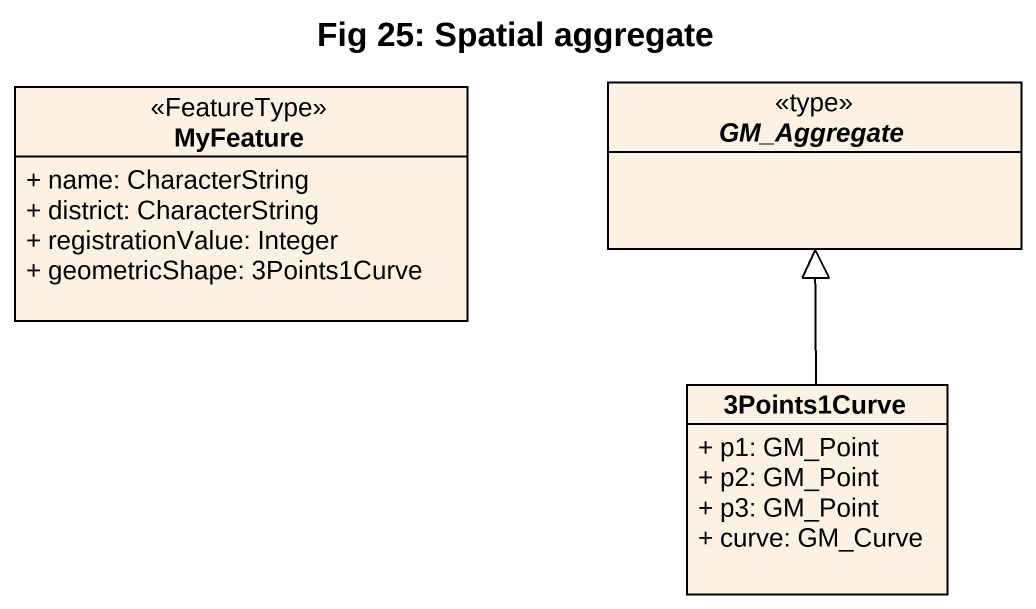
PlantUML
@startuml
title Fig 25: Spatial aggregate
hide circle
hide empty members
skinparam classAttributeIconSize 0
class MyFeature <<FeatureType>> {
  + name: CharacterString
  + district: CharacterString
  + registrationValue: Integer
  + geometricShape: 3Points1Curve
}
abstract class GM_Aggregate <<type>>
class "3Points1Curve" as c3Points1Curve {
  + p1: GM_Point
  + p2: GM_Point
  + p3: GM_Point
  + curve: GM_Curve
}
c3Points1Curve -up-|> GM_Aggregate
@enduml
